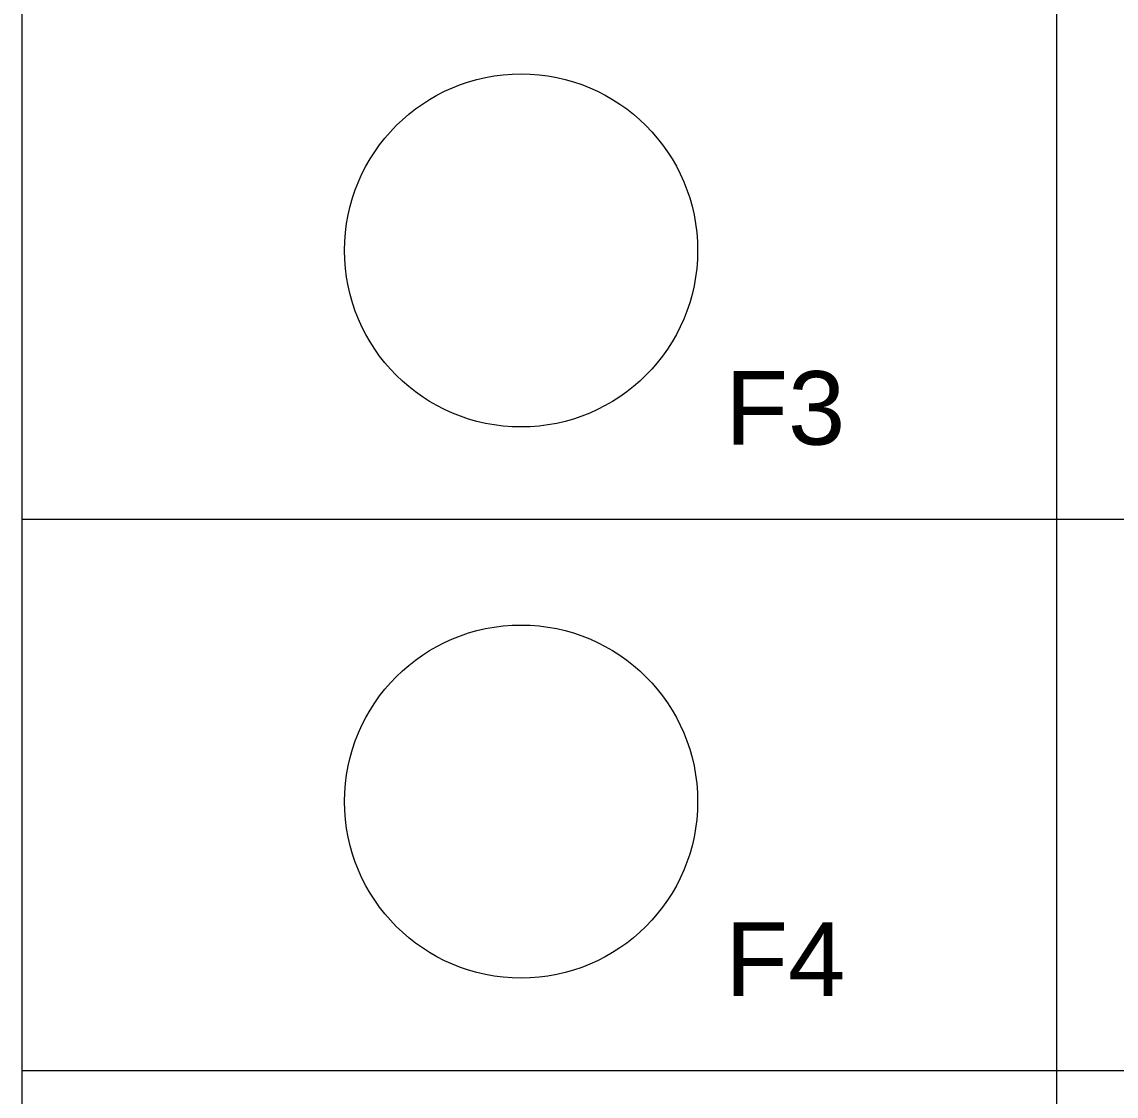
# Model space of a CAD drawing. Header units: inches. Extents: x -1427 to 2274, y -2183 to 260.
# Drawn here: x 742.7 to 854.3, y -406.7 to -297.2 of the extents above; entities that cross this region are included whole.
import ezdxf

# ---------------------------------------------------------------- set-up
doc = ezdxf.new("R2010")
doc.units = ezdxf.units.IN
doc.header["$MEASUREMENT"] = 0
for name, color, linetype, lineweight in [('A-DETL-MEDM', 33, 'Continuous', 20), ('A-DETL-THIN', 151, 'Continuous', 9), ('G-ANNO-TEXT', 231, 'Continuous', 9)]:
    doc.layers.add(name, color=color, linetype=linetype, lineweight=lineweight)
doc.styles.add('Arial', font='arial.ttf', dxfattribs={"height": 7.5})

msp = doc.modelspace()

# ---------------------------------------------------------------- linework, layer by layer
at = {"layer": 'A-DETL-MEDM'}
msp.add_line((848.19, 205.97), (848.19, -516.23), dxfattribs=at)
for centre in [(793.59, -320.46), (793.59, -376.66)]:
    msp.add_circle(centre, 18, dxfattribs=at)
at = {"layer": 'A-DETL-THIN'}
for p, q in [((742.71, -460.3), (742.71, 259.7)), ((742.69, -347.88), (1470.21, -347.88)), ((742.69, -404.09), (1470.21, -404.09))]:
    msp.add_line(p, q, dxfattribs=at)

# ---------------------------------------------------------------- texts
at = {"layer": 'G-ANNO-TEXT', "color": 7, "char_height": 7.5, "width": 15.15, "attachment_point": 1, "style": 'Arial'}
for s, insert in [('F3', (814.41, -332.77)), ('F4', (814.41, -388.98))]:
    msp.add_mtext(s, dxfattribs=dict(at, insert=insert))

doc.saveas('drawing.dxf')
